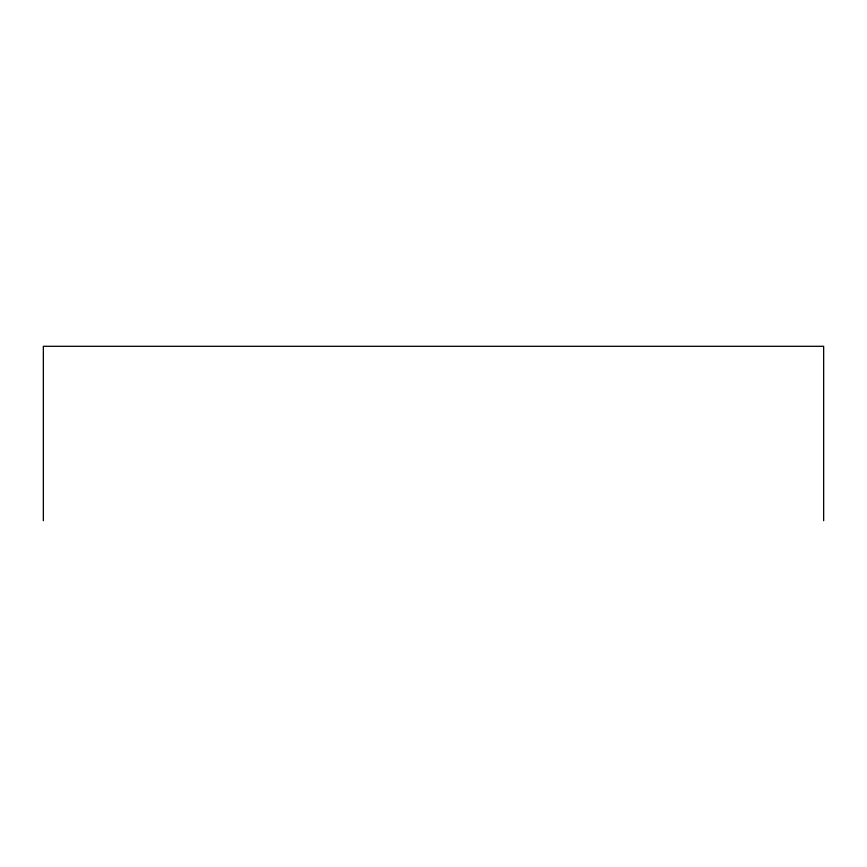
<?xml version="1.0" encoding="UTF-8"?>
<svg xmlns="http://www.w3.org/2000/svg" width="867" height="867" viewBox="0 0 867 867"><rect width="100%" height="100%" fill="white"/><g stroke="black" fill="none" stroke-linecap="round" stroke-linejoin="round"><path stroke-width="1.3" d="M823.65 520.699L823.65 346.301L43.35 346.301L43.35 520.699"/></g></svg>
